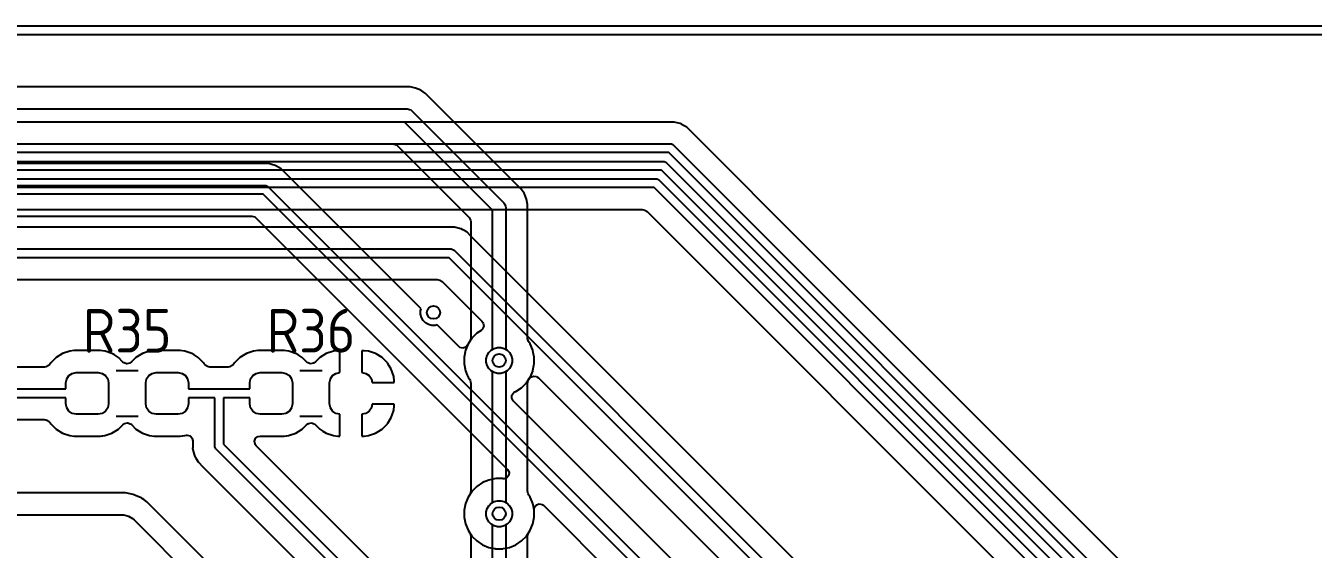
# Model space of a CAD drawing. Header units: millimetres. Extents: x 45 to 545, y -265 to -129.
# Drawn here: x 415.48 to 444.9, y -140.96 to -129 of the extents above; entities that cross this region are included whole.
import ezdxf
from ezdxf.enums import TextEntityAlignment as Align

# ---------------------------------------------------------------- set-up
doc = ezdxf.new("R2010")
doc.units = ezdxf.units.MM
for name, color, linetype, true_color in [('B.Cu', 151, 'CONTINUOUS', 0x6fccdb), ('Edge.Cuts', 111, 'CONTINUOUS', 0x81ffbe), ('F.Cu', 241, 'CONTINUOUS', 0xe27299), ('F.Silkscreen', 254, 'CONTINUOUS', 0xdcc8ff)]:
    doc.layers.add(name, color=color, linetype=linetype, true_color=true_color)
doc.styles.add('KICAD', font='isocp.shx')

msp = doc.modelspace()

# ---------------------------------------------------------------- linework, layer by layer
at = {"layer": 'B.Cu', "linetype": 'CONTINUOUS'}
for p, q in [((48.00348, -129.2005), (458.435437, -129.2005)), ((424.264069, -130.3995), (55.554604, -130.3995)), ((424.264071, -130.3995), (424.264069, -130.3995)), ((424.389738, -130.424497), (424.264071, -130.3995)), ((424.389744, -130.424499), (424.389738, -130.424497)), ((424.508127, -130.473535), (424.389744, -130.424499)), ((424.614669, -130.544723), (424.508127, -130.473535)), ((424.614673, -130.544726), (424.614669, -130.544723)), ((426.805273, -132.735326), (424.614673, -130.544726)), ((55.411854, -130.9), (424.2, -130.9)), ((424.2, -130.9), (424.229264, -130.902882)), ((424.229264, -130.902882), (424.251262, -130.911994)), ((424.137868, -131.2), (55.544528, -131.2)), ((426.15, -133.212132), (424.137868, -131.2)), ((424.251262, -130.911994), (424.283335, -130.925279)), ((424.283335, -130.925279), (424.306066, -130.943934)), ((424.306066, -130.943934), (426.406066, -133.043934)), ((63.421134, -131.7005), (423.879192, -131.7005)), ((423.879192, -131.7005), (423.946231, -131.720185)), ((423.946231, -131.720185), (423.966873, -131.736819)), ((423.966873, -131.736819), (425.613181, -133.383127)), ((420.863331, -132.1495), (63.36272, -132.1495)), ((420.863347, -132.149499), (420.863331, -132.1495)), ((420.870943, -132.149499), (420.863347, -132.149499)), ((421.029057, -132.149499), (420.870943, -132.149499)), ((421.181785, -132.190423), (421.029057, -132.149499)), ((421.208401, -132.20579), (421.181785, -132.190423)), ((421.208402, -132.20579), (421.208401, -132.205789)), ((421.208401, -132.205789), (421.208401, -132.20579)), ((421.318709, -132.269475), (421.208402, -132.20579)), ((421.318717, -132.269481), (421.318709, -132.269475)), ((421.437588, -132.388352), (421.318717, -132.269481)), ((61.45, -132.65), (420.95, -132.65)), ((420.95, -132.65), (420.969509, -132.651921)), ((420.969509, -132.651921), (421.005557, -132.666853)), ((421.005557, -132.666853), (421.020711, -132.679289)), ((421.43759, -132.388355), (421.437588, -132.388352)), ((424.51472, -135.465485), (421.43759, -132.388355)), ((420.908578, -132.85), (61.491422, -132.85)), ((441.879289, -153.820711), (420.908578, -132.85)), ((421.020711, -132.679289), (441.991422, -153.65)), ((426.805279, -132.735334), (426.805273, -132.735326)), ((426.867902, -132.829055), (426.805279, -132.735334)), ((426.867902, -132.829056), (426.867902, -132.829055)), ((426.87646, -132.841864), (426.867902, -132.829056)), ((426.876465, -132.841873), (426.87646, -132.841864)), ((426.925501, -132.960256), (426.876465, -132.841873)), ((426.925501, -132.96026), (426.925501, -132.960256)), ((426.925502, -132.960261), (426.925501, -132.96026)), ((426.9505, -133.085928), (426.925502, -132.960261)), ((426.15, -136.393156), (426.15, -133.212132)), ((426.406066, -133.043934), (426.424721, -133.066664)), ((426.424721, -133.066664), (426.4327, -133.085928)), ((426.4327, -133.085928), (426.447118, -133.120736)), ((426.447118, -133.120736), (426.45, -133.15)), ((426.45, -133.15), (426.45, -136.393156)), ((426.9505, -136.145064), (426.9505, -133.085928)), ((413.853269, -133.3505), (420.649903, -133.3505)), ((420.649903, -133.3505), (420.716942, -133.370185)), ((420.716942, -133.370185), (420.737584, -133.386819)), ((420.737584, -133.386819), (426.491028, -139.140263)), ((425.613181, -133.383127), (425.646666, -133.44445)), ((425.646666, -133.44445), (425.6495, -133.470808)), ((425.6495, -133.470808), (425.6495, -136.145064)), ((424.502567, -135.510842), (424.51472, -135.465485)), ((424.502567, -135.589158), (424.502567, -135.510842)), ((424.522836, -135.664805), (424.502567, -135.589158)), ((424.561994, -135.732628), (424.522836, -135.664805)), ((424.617372, -135.788006), (424.561994, -135.732628)), ((424.685195, -135.827164), (424.617372, -135.788006)), ((424.760842, -135.847433), (424.685195, -135.827164)), ((424.839158, -135.847433), (424.760842, -135.847433)), ((424.884514, -135.835279), (424.839158, -135.847433)), ((425.380139, -136.330904), (424.884514, -135.835279)), ((425.6495, -136.145064), (425.629815, -136.212103)), ((426.95052, -136.147276), (426.9505, -136.145064)), ((426.971396, -136.213953), (426.95052, -136.147276)), ((425.404543, -136.349863), (425.380139, -136.330904)), ((425.472242, -136.367144), (425.404543, -136.349863)), ((425.538537, -136.345082), (425.472242, -136.367144)), ((425.582379, -136.29068), (425.538537, -136.345082)), ((425.590602, -136.270829), (425.582379, -136.29068)), ((425.590608, -136.270817), (425.590602, -136.270829)), ((425.628603, -136.213954), (425.590608, -136.270817)), ((425.629815, -136.212103), (425.628603, -136.213954)), ((426.022836, -136.535195), (426.061994, -136.467372)), ((426.061994, -136.467372), (426.117372, -136.411994)), ((426.117372, -136.411994), (426.15, -136.393156)), ((426.45, -136.393156), (426.482628, -136.411994)), ((426.482628, -136.411994), (426.538006, -136.467372)), ((426.538006, -136.467372), (426.577164, -136.535195)), ((427.009394, -136.270821), (426.971396, -136.213953)), ((427.069737, -136.416503), (427.009394, -136.270821)), ((427.080442, -136.470322), (427.069737, -136.416503)), ((427.100499, -136.571153), (427.080442, -136.470322)), ((426.002567, -136.610842), (426.022836, -136.535195)), ((426.002567, -136.689158), (426.002567, -136.610842)), ((426.022836, -136.764805), (426.002567, -136.689158)), ((426.061994, -136.832628), (426.022836, -136.764805)), ((426.577164, -136.764805), (426.538006, -136.832628)), ((426.577164, -136.535195), (426.597433, -136.610842)), ((426.597433, -136.689158), (426.577164, -136.764805)), ((426.597433, -136.610842), (426.597433, -136.689158)), ((427.070119, -136.88158), (427.095294, -136.755012)), ((427.095294, -136.755012), (427.1005, -136.728842)), ((427.1005, -136.571155), (427.100499, -136.571153)), ((427.1005, -136.571158), (427.1005, -136.571155)), ((427.1005, -136.728842), (427.1005, -136.571158)), ((426.117372, -136.888006), (426.061994, -136.832628)), ((426.185195, -136.927164), (426.117372, -136.888006)), ((426.260842, -136.947433), (426.185195, -136.927164)), ((426.339158, -136.947433), (426.260842, -136.947433)), ((426.414805, -136.927164), (426.339158, -136.947433)), ((426.482628, -136.888006), (426.414805, -136.927164)), ((426.538006, -136.832628), (426.482628, -136.888006)), ((426.921789, -137.160289), (427.009394, -137.029179)), ((427.009394, -137.029179), (427.012854, -137.020827)), ((427.012854, -137.020827), (427.067163, -136.889711)), ((427.067163, -136.889711), (427.069737, -136.883497)), ((427.069737, -136.883497), (427.070119, -136.88158)), ((426.632466, -137.382912), (426.659323, -137.367618)), ((426.659323, -137.367618), (426.679179, -137.359394)), ((426.679179, -137.359394), (426.810289, -137.271789)), ((426.810289, -137.271789), (426.921789, -137.160289)), ((426.58561, -137.508537), (426.590594, -137.438845)), ((426.619095, -137.56986), (426.58561, -137.508537)), ((426.590594, -137.438845), (426.632466, -137.382912)), ((442.162416, -153.113181), (426.619095, -137.56986)), ((426.491028, -139.140263), (426.524513, -139.201586)), ((426.066498, -139.380264), (425.920827, -139.440602)), ((426.06651, -139.380261), (426.066498, -139.380264)), ((426.221155, -139.3495), (426.06651, -139.380261)), ((426.221158, -139.3495), (426.221155, -139.3495)), ((426.378842, -139.3495), (426.221158, -139.3495)), ((426.378851, -139.3495), (426.378842, -139.3495)), ((426.37917, -139.349564), (426.378851, -139.3495)), ((426.380058, -139.349619), (426.37917, -139.349564)), ((426.384907, -139.350097), (426.380058, -139.349619)), ((426.384924, -139.349923), (426.384907, -139.350097)), ((426.412193, -139.351628), (426.384924, -139.349923)), ((426.477657, -139.327211), (426.412193, -139.351628)), ((426.519529, -139.271278), (426.477657, -139.327211)), ((426.524513, -139.201586), (426.519529, -139.271278)), ((425.67821, -139.639711), (425.590609, -139.770814)), ((425.678213, -139.639707), (425.67821, -139.639711)), ((425.789707, -139.528213), (425.678213, -139.639707)), ((425.789711, -139.52821), (425.789707, -139.528213)), ((425.920814, -139.440609), (425.789711, -139.52821)), ((425.920827, -139.440602), (425.920814, -139.440609)), ((425.530261, -139.91651), (425.4995, -140.071153)), ((425.530264, -139.916498), (425.530261, -139.91651)), ((425.590602, -139.770827), (425.530264, -139.916498)), ((425.590609, -139.770814), (425.590602, -139.770827)), ((426.022836, -140.035195), (426.061994, -139.967372)), ((426.061994, -139.967372), (426.117372, -139.911994)), ((426.117372, -139.911994), (426.185195, -139.872836)), ((426.185195, -139.872836), (426.260842, -139.852567)), ((426.260842, -139.852567), (426.339158, -139.852567)), ((426.339158, -139.852567), (426.414805, -139.872836)), ((426.414805, -139.872836), (426.482628, -139.911994)), ((426.482628, -139.911994), (426.538006, -139.967372)), ((426.538006, -139.967372), (426.577164, -140.035195)), ((427.100961, -140.064988), (427.106665, -140.001252)), ((427.106665, -140.001252), (427.149528, -139.946075)), ((427.149528, -139.946075), (427.215417, -139.92283)), ((427.215417, -139.92283), (427.283414, -139.938897)), ((427.283414, -139.938897), (427.309736, -139.958971)), ((427.309736, -139.958971), (430.927844, -143.577079)), ((425.4995, -140.071153), (425.4995, -140.228846)), ((425.4995, -140.228846), (425.530261, -140.383489)), ((426.002567, -140.110842), (426.022836, -140.035195)), ((426.002567, -140.189158), (426.002567, -140.110842)), ((426.022836, -140.264805), (426.002567, -140.189158)), ((426.061994, -140.332628), (426.022836, -140.264805)), ((426.577164, -140.264805), (426.538006, -140.332628)), ((426.577164, -140.035195), (426.597433, -140.110842)), ((426.597433, -140.189158), (426.577164, -140.264805)), ((426.597433, -140.110842), (426.597433, -140.189158)), ((427.069737, -140.383497), (427.1005, -140.228842)), ((427.099903, -140.065093), (427.100961, -140.064988)), ((427.100452, -140.070677), (427.099903, -140.065093)), ((427.100438, -140.070844), (427.100452, -140.070677)), ((427.1005, -140.071155), (427.100438, -140.070844)), ((427.1005, -140.071158), (427.1005, -140.071155)), ((427.1005, -140.228842), (427.1005, -140.071158)), ((425.530261, -140.383489), (425.530264, -140.383501)), ((425.530264, -140.383501), (425.590602, -140.529172)), ((425.590602, -140.529172), (425.590606, -140.529179)), ((425.590606, -140.529179), (425.628602, -140.586044)), ((425.628602, -140.586044), (425.64948, -140.652721)), ((426.117372, -140.388006), (426.061994, -140.332628)), ((426.15, -140.406843), (426.117372, -140.388006)), ((426.15, -142.35), (426.15, -140.406843)), ((426.482628, -140.388006), (426.45, -140.406843)), ((426.45, -140.406843), (426.45, -142.287868)), ((426.538006, -140.332628), (426.482628, -140.388006)), ((426.9505, -140.654935), (426.970185, -140.587896)), ((426.970185, -140.587896), (426.971366, -140.58609)), ((426.971366, -140.58609), (427.009394, -140.529179)), ((427.009394, -140.529179), (427.069737, -140.383497)), ((425.64948, -140.652721), (425.6495, -140.654935)), ((425.6495, -140.654935), (425.6495, -142.41407)), ((426.9505, -142.029192), (426.9505, -140.654935))]:
    msp.add_line(p, q, dxfattribs=at)
at = {"layer": 'B.Cu'}
for centre in [(424.8, -135.55), (426.3, -136.65), (426.3, -140.15)]:
    msp.add_circle(centre, 0.15, dxfattribs=at)
at = {"layer": 'Edge.Cuts', "linetype": 'CONTINUOUS'}
msp.add_line((48, -129), (461.396, -129.000001), dxfattribs=at)
at = {"layer": 'F.Cu', "linetype": 'CONTINUOUS'}
for p, q in [((48.005209, -129.2005), (458.417607, -129.2005)), ((430.127066, -131.1995), (126.805248, -131.1995)), ((430.127129, -131.199499), (430.127066, -131.1995)), ((430.29474, -131.199499), (430.127129, -131.199499)), ((430.294743, -131.199499), (430.29474, -131.199499)), ((430.434949, -131.237067), (430.294743, -131.199499)), ((430.447475, -131.240424), (430.434949, -131.237067)), ((430.447478, -131.240425), (430.447475, -131.240424)), ((430.448076, -131.240771), (430.447478, -131.240425)), ((430.470657, -131.249902), (430.448076, -131.240771)), ((430.484026, -131.261527), (430.470657, -131.249902)), ((430.584381, -131.319466), (430.484026, -131.261527)), ((430.584389, -131.319471), (430.584381, -131.319466)), ((430.584395, -131.319475), (430.584389, -131.319471)), ((430.584402, -131.31948), (430.584395, -131.319475)), ((430.584403, -131.319481), (430.584402, -131.31948)), ((430.584408, -131.319485), (430.584403, -131.319481)), ((430.707594, -131.442671), (430.584408, -131.319485)), ((430.707614, -131.442693), (430.707594, -131.442671)), ((433.467067, -134.202146), (430.707614, -131.442693)), ((126.884314, -131.7), (430.215686, -131.7)), ((430.215686, -131.7), (430.235195, -131.701921)), ((430.235195, -131.701921), (430.271243, -131.716853)), ((430.271243, -131.716853), (430.286397, -131.729289)), ((430.286397, -131.729289), (446.403397, -147.84629)), ((430.174264, -131.9), (126.925735, -131.9)), ((446.291265, -148.017), (430.174264, -131.9)), ((127.05, -132.1), (430.05, -132.1)), ((430.008578, -132.3), (127.091422, -132.3)), ((446.125579, -148.417), (430.008578, -132.3)), ((430.05, -132.1), (430.069509, -132.101921)), ((430.069509, -132.101921), (430.105557, -132.116853)), ((430.105557, -132.116853), (430.120711, -132.129289)), ((430.120711, -132.129289), (446.237711, -148.24629)), ((127.25, -132.5), (429.884314, -132.5)), ((429.884314, -132.5), (429.903823, -132.501921)), ((429.903823, -132.501921), (429.939871, -132.516853)), ((429.939871, -132.516853), (429.955025, -132.529289)), ((429.955025, -132.529289), (446.072025, -148.64629)), ((429.842892, -132.7), (127.291422, -132.7)), ((445.959893, -148.817), (429.842892, -132.7)), ((413.591644, -133.2005), (429.566387, -133.2005)), ((429.566387, -133.2005), (429.601319, -133.205521)), ((429.601319, -133.205521), (429.626563, -133.212934)), ((429.626563, -133.212934), (429.679309, -133.24423)), ((429.679309, -133.24423), (445.544689, -149.10961)), ((425.11138, -133.5995), (413.872596, -133.5995)), ((425.111443, -133.599499), (425.11138, -133.5995)), ((425.279054, -133.599499), (425.111443, -133.599499)), ((425.279057, -133.599499), (425.279054, -133.599499)), ((425.393603, -133.630192), (425.279057, -133.599499)), ((425.431786, -133.640423), (425.393603, -133.630192)), ((425.466842, -133.660663), (425.431786, -133.640423)), ((425.48943, -133.669798), (425.466842, -133.660663)), ((425.502797, -133.681421), (425.48943, -133.669798)), ((425.568712, -133.719477), (425.502797, -133.681421)), ((425.568715, -133.719479), (425.568712, -133.719477)), ((425.568716, -133.71948), (425.568715, -133.719479)), ((425.568717, -133.719481), (425.568716, -133.71948)), ((425.655881, -133.806645), (425.568717, -133.719481)), ((425.691919, -133.842683), (425.655881, -133.806645)), ((425.691928, -133.842693), (425.691919, -133.842683)), ((444.805004, -152.955769), (425.691928, -133.842693)), ((413.556131, -134.1), (425.2, -134.1)), ((425.2, -134.1), (425.219509, -134.101921)), ((425.219509, -134.101921), (425.255557, -134.116853)), ((425.255557, -134.116853), (425.270711, -134.129289)), ((425.270711, -134.129289), (444.641422, -153.5)), ((425.158578, -134.3), (413.556131, -134.3)), ((444.529289, -153.670711), (425.158578, -134.3)), ((434.312773, -135.047852), (433.467067, -134.202146)), ((413.871578, -134.8005), (424.882073, -134.8005)), ((424.882073, -134.8005), (424.917005, -134.805521)), ((424.917005, -134.805521), (424.942249, -134.812934)), ((424.942249, -134.812934), (424.994995, -134.84423)), ((424.994995, -134.84423), (425.90361, -135.752845)), ((445.778157, -146.513236), (434.312773, -135.047852)), ((425.90361, -135.752845), (425.924761, -135.781098)), ((425.946265, -135.861553), (425.921849, -135.927018)), ((425.924761, -135.781098), (425.931413, -135.79328)), ((425.931413, -135.79328), (425.946265, -135.861553)), ((425.678211, -136.139708), (425.590613, -136.270807)), ((425.678212, -136.139707), (425.678211, -136.139708)), ((425.678217, -136.139701), (425.678212, -136.139707)), ((425.789701, -136.028217), (425.678217, -136.139701)), ((425.884874, -135.964624), (425.789701, -136.028217)), ((425.915244, -135.935839), (425.884874, -135.964624)), ((425.921843, -135.927025), (425.915244, -135.935839)), ((425.921849, -135.927018), (425.921843, -135.927025)), ((416.323477, -136.489094), (416.176651, -136.579658)), ((416.48725, -136.434824), (416.323477, -136.489094)), ((416.58828, -136.424504), (416.48725, -136.434824)), ((416.58829, -136.424503), (416.58828, -136.424504)), ((416.588312, -136.424501), (416.58829, -136.424503)), ((416.58833, -136.4245), (416.588312, -136.424501)), ((417.186678, -136.4245), (416.58833, -136.4245)), ((417.186687, -136.4245), (417.186678, -136.4245)), ((417.287748, -136.434824), (417.186687, -136.4245)), ((417.293401, -136.436466), (417.287748, -136.434824)), ((417.296221, -136.437632), (417.293401, -136.436466)), ((417.449542, -136.488438), (417.296221, -136.437632)), ((417.449544, -136.48843), (417.449542, -136.488438)), ((417.449566, -136.488446), (417.449544, -136.48843)), ((417.450615, -136.488793), (417.449566, -136.488446)), ((417.451514, -136.489091), (417.450615, -136.488793)), ((417.451516, -136.489092), (417.451514, -136.489091)), ((417.451518, -136.489093), (417.451516, -136.489092)), ((417.507129, -136.523395), (417.451518, -136.489093)), ((418.148477, -136.489094), (418.001648, -136.57966)), ((418.31225, -136.434824), (418.148477, -136.489094)), ((418.41328, -136.424504), (418.31225, -136.434824)), ((418.41329, -136.424503), (418.41328, -136.424504)), ((418.413312, -136.424501), (418.41329, -136.424503)), ((418.41333, -136.4245), (418.413312, -136.424501)), ((419.011678, -136.4245), (418.41333, -136.4245)), ((419.011687, -136.4245), (419.011678, -136.4245)), ((419.112748, -136.434824), (419.011687, -136.4245)), ((419.118401, -136.436466), (419.112748, -136.434824)), ((419.121221, -136.437632), (419.118401, -136.436466)), ((419.274542, -136.488438), (419.121221, -136.437632)), ((419.274544, -136.48843), (419.274542, -136.488438)), ((419.274566, -136.488446), (419.274544, -136.48843)), ((419.275615, -136.488793), (419.274566, -136.488446)), ((419.276514, -136.489091), (419.275615, -136.488793)), ((419.276516, -136.489092), (419.276514, -136.489091)), ((419.276518, -136.489093), (419.276516, -136.489092)), ((419.332129, -136.523395), (419.276518, -136.489093)), ((420.523477, -136.489094), (420.376651, -136.579658)), ((420.68725, -136.434824), (420.523477, -136.489094)), ((420.78828, -136.424504), (420.68725, -136.434824)), ((420.78829, -136.424503), (420.78828, -136.424504)), ((420.788312, -136.424501), (420.78829, -136.424503)), ((420.78833, -136.4245), (420.788312, -136.424501)), ((421.386678, -136.4245), (420.78833, -136.4245)), ((421.386687, -136.4245), (421.386678, -136.4245)), ((421.487748, -136.434824), (421.386687, -136.4245)), ((421.493401, -136.436466), (421.487748, -136.434824)), ((421.496221, -136.437632), (421.493401, -136.436466)), ((421.649542, -136.488438), (421.496221, -136.437632)), ((421.649544, -136.48843), (421.649542, -136.488438)), ((421.649566, -136.488446), (421.649544, -136.48843)), ((421.650615, -136.488793), (421.649566, -136.488446)), ((421.651514, -136.489091), (421.650615, -136.488793)), ((421.651516, -136.489092), (421.651514, -136.489091)), ((421.651518, -136.489093), (421.651516, -136.489092)), ((421.707129, -136.523395), (421.651518, -136.489093)), ((422.348686, -136.489552), (422.201968, -136.580049)), ((422.348689, -136.48955), (422.348686, -136.489552)), ((422.348701, -136.489545), (422.348689, -136.48955)), ((422.512345, -136.435319), (422.348701, -136.489545)), ((422.613319, -136.425003), (422.512345, -136.435319)), ((422.613353, -136.425), (422.613319, -136.425003)), ((422.613381, -136.424999), (422.613353, -136.425)), ((422.662498, -136.424998), (422.613381, -136.424999)), ((422.662499, -136.424998), (422.662498, -136.424998)), ((422.6625, -136.424999), (422.662499, -136.424998)), ((422.6625, -136.925), (422.6625, -136.424999)), ((423.211654, -136.425), (423.1625, -136.425)), ((423.1625, -136.425), (423.1625, -136.925)), ((423.211659, -136.425), (423.211654, -136.425)), ((423.31265, -136.435318), (423.211659, -136.425)), ((423.476295, -136.489543), (423.31265, -136.435318)), ((423.476309, -136.48955), (423.476295, -136.489543)), ((423.476311, -136.489551), (423.476309, -136.48955)), ((423.493165, -136.499947), (423.476311, -136.489551)), ((425.530257, -136.416527), (425.4995, -136.57115)), ((425.530264, -136.416496), (425.530257, -136.416527)), ((425.590598, -136.270833), (425.530264, -136.416496)), ((425.590603, -136.270824), (425.590598, -136.270833)), ((425.590613, -136.270807), (425.590603, -136.270824)), ((426.022836, -136.535195), (426.061994, -136.467372)), ((426.061994, -136.467372), (426.117372, -136.411994)), ((426.117372, -136.411994), (426.185195, -136.372836)), ((426.185195, -136.372836), (426.260842, -136.352567)), ((426.260842, -136.352567), (426.339158, -136.352567)), ((426.339158, -136.352567), (426.414805, -136.372836)), ((426.414805, -136.372836), (426.482628, -136.411994)), ((426.482628, -136.411994), (426.538006, -136.467372)), ((426.538006, -136.467372), (426.577164, -136.535195)), ((416.002678, -136.765745), (415.947235, -136.794469)), ((416.017383, -136.752518), (416.002678, -136.765745)), ((416.039995, -136.725424), (416.017383, -136.752518)), ((416.054659, -136.701649), (416.039995, -136.725424)), ((416.176651, -136.579658), (416.054659, -136.701649)), ((417.59835, -136.57966), (417.507129, -136.523395)), ((417.598351, -136.579661), (417.59835, -136.57966)), ((417.598352, -136.579662), (417.598351, -136.579661)), ((417.702893, -136.684203), (417.598352, -136.579662)), ((417.723529, -136.700833), (417.702893, -136.684203)), ((417.730044, -136.70502), (417.723529, -136.700833)), ((417.788245, -136.724388), (417.730044, -136.70502)), ((417.790051, -136.724517), (417.788245, -136.724388)), ((417.858309, -136.709666), (417.790051, -136.724517)), ((417.872027, -136.702176), (417.858309, -136.709666)), ((417.900285, -136.681023), (417.872027, -136.702176)), ((418.001645, -136.579662), (417.900285, -136.681023)), ((418.001648, -136.57966), (418.001645, -136.579662)), ((419.42335, -136.57966), (419.332129, -136.523395)), ((419.423351, -136.579661), (419.42335, -136.57966)), ((419.54534, -136.70165), (419.423351, -136.579661)), ((419.561264, -136.727467), (419.54534, -136.70165)), ((419.562058, -136.728755), (419.561264, -136.727467)), ((419.579108, -136.750524), (419.562058, -136.728755)), ((419.585261, -136.756792), (419.579108, -136.750524)), ((419.638811, -136.788902), (419.585261, -136.756792)), ((419.657792, -136.794476), (419.638811, -136.788902)), ((420.202678, -136.765745), (420.147235, -136.794469)), ((420.217383, -136.752518), (420.202678, -136.765745)), ((420.239995, -136.725424), (420.217383, -136.752518)), ((420.254659, -136.701649), (420.239995, -136.725424)), ((420.376651, -136.579658), (420.254659, -136.701649)), ((421.79835, -136.57966), (421.707129, -136.523395)), ((421.798351, -136.579661), (421.79835, -136.57966)), ((421.798352, -136.579662), (421.798351, -136.579661)), ((421.903246, -136.684556), (421.798352, -136.579662)), ((421.923882, -136.701186), (421.903246, -136.684556)), ((421.930397, -136.705373), (421.923882, -136.701186)), ((421.988598, -136.724741), (421.930397, -136.705373)), ((421.990404, -136.72487), (421.988598, -136.724741)), ((422.058661, -136.71002), (421.990404, -136.72487)), ((422.072383, -136.702528), (422.058661, -136.71002)), ((422.100642, -136.681375), (422.072383, -136.702528)), ((422.201968, -136.580049), (422.100642, -136.681375)), ((423.623018, -136.580041), (423.493165, -136.499947)), ((423.623028, -136.580048), (423.623018, -136.580041)), ((423.623034, -136.580052), (423.623028, -136.580048)), ((423.623038, -136.580055), (423.623034, -136.580052)), ((423.62304, -136.580057), (423.623038, -136.580055)), ((423.623043, -136.580059), (423.62304, -136.580057)), ((423.744939, -136.701955), (423.623043, -136.580059)), ((423.744941, -136.701958), (423.744939, -136.701955)), ((423.744944, -136.701961), (423.744941, -136.701958)), ((423.744947, -136.701965), (423.744944, -136.701961)), ((423.744952, -136.701973), (423.744947, -136.701965)), ((423.744957, -136.70198), (423.744952, -136.701973)), ((423.787707, -136.771289), (423.744957, -136.70198)), ((423.835448, -136.848688), (423.787707, -136.771289)), ((425.4995, -136.728848), (425.499499, -136.728848)), ((425.499499, -136.728848), (425.53026, -136.883486)), ((425.4995, -136.57115), (425.4995, -136.571153)), ((425.4995, -136.571153), (425.4995, -136.728846)), ((425.4995, -136.728846), (425.4995, -136.728848)), ((426.002567, -136.610842), (426.022836, -136.535195)), ((426.002567, -136.689158), (426.002567, -136.610842)), ((426.022836, -136.764805), (426.002567, -136.689158)), ((426.061994, -136.832628), (426.022836, -136.764805)), ((426.577164, -136.764805), (426.538006, -136.832628)), ((426.577164, -136.535195), (426.597433, -136.610842)), ((426.597433, -136.689158), (426.577164, -136.764805)), ((426.597433, -136.610842), (426.597433, -136.689158)), ((415.911186, -136.7995), (414.472596, -136.7995)), ((415.938669, -136.796416), (415.911186, -136.7995)), ((415.947235, -136.794469), (415.938669, -136.796416)), ((416.4, -137.1625), (416.418079, -137.071613)), ((416.418079, -137.071613), (416.469562, -136.994562)), ((416.469562, -136.994562), (416.546613, -136.943079)), ((416.546613, -136.943079), (416.6375, -136.925)), ((416.6375, -136.925), (417.1375, -136.925)), ((417.1375, -136.925), (417.228387, -136.943079)), ((417.228387, -136.943079), (417.305438, -136.994562)), ((417.305438, -136.994562), (417.356921, -137.071613)), ((417.356921, -137.071613), (417.375, -137.1625)), ((418.225, -137.1625), (418.243079, -137.071613)), ((418.243079, -137.071613), (418.294562, -136.994562)), ((418.294562, -136.994562), (418.371613, -136.943079)), ((418.371613, -136.943079), (418.4625, -136.925)), ((418.4625, -136.925), (418.9625, -136.925)), ((418.9625, -136.925), (419.053387, -136.943079)), ((419.053387, -136.943079), (419.130438, -136.994562)), ((419.130438, -136.994562), (419.181921, -137.071613)), ((419.181921, -137.071613), (419.2, -137.1625)), ((419.692731, -136.7995), (419.657792, -136.794476)), ((420.111186, -136.7995), (419.692731, -136.7995)), ((420.138669, -136.796416), (420.111186, -136.7995)), ((420.147235, -136.794469), (420.138669, -136.796416)), ((420.6, -137.1625), (420.618079, -137.071613)), ((420.618079, -137.071613), (420.669562, -136.994562)), ((420.669562, -136.994562), (420.746613, -136.943079)), ((420.746613, -136.943079), (420.8375, -136.925)), ((420.8375, -136.925), (421.3375, -136.925)), ((421.3375, -136.925), (421.428387, -136.943079)), ((421.428387, -136.943079), (421.505438, -136.994562)), ((421.505438, -136.994562), (421.556921, -137.071613)), ((421.556921, -137.071613), (421.575, -137.1625)), ((422.425, -137.1625), (422.443079, -137.071613)), ((422.443079, -137.071613), (422.494562, -136.994562)), ((422.494562, -136.994562), (422.571613, -136.943079)), ((422.571613, -136.943079), (422.6625, -136.925)), ((423.1625, -136.925), (423.253387, -136.943079)), ((423.253387, -136.943079), (423.330438, -136.994562)), ((423.330438, -136.994562), (423.381921, -137.071613)), ((423.381921, -137.071613), (423.397514, -137.15)), ((423.835453, -136.848699), (423.835448, -136.848688)), ((423.88968, -137.012347), (423.835453, -136.848699)), ((423.899998, -137.113345), (423.88968, -137.012347)), ((425.53026, -136.883486), (425.530262, -136.883494)), ((425.530262, -136.883494), (425.530264, -136.883501)), ((425.530264, -136.883501), (425.572056, -136.984397)), ((425.572056, -136.984397), (425.590603, -137.029175)), ((425.590603, -137.029175), (425.601002, -137.044738)), ((425.601002, -137.044738), (425.616984, -137.068657)), ((425.616984, -137.068657), (425.618696, -137.071218)), ((425.618696, -137.071218), (425.633928, -137.103056)), ((426.117372, -136.888006), (426.061994, -136.832628)), ((426.15, -136.906843), (426.117372, -136.888006)), ((426.15, -139.893156), (426.15, -136.906843)), ((426.482628, -136.888006), (426.45, -136.906843)), ((426.45, -136.906843), (426.45, -139.893156)), ((426.538006, -136.832628), (426.482628, -136.888006)), ((426.964864, -137.106014), (426.980741, -137.072059)), ((426.980741, -137.072059), (426.98387, -137.067375)), ((426.98387, -137.067375), (427.007444, -137.041137)), ((427.007444, -137.041137), (427.018091, -137.032239)), ((427.018091, -137.032239), (427.082154, -137.004353)), ((427.082154, -137.004353), (427.151122, -137.015528)), ((427.151122, -137.015528), (427.161055, -137.02028)), ((427.161055, -137.02028), (427.195222, -137.044457)), ((427.195222, -137.044457), (443.325976, -153.175211)), ((414.156131, -137.3), (416.4, -137.3)), ((416.4, -137.3), (416.4, -137.1625)), ((417.375, -137.1625), (417.375, -137.6375)), ((418.225, -137.6375), (418.225, -137.1625)), ((419.2, -137.1625), (419.2, -137.3)), ((419.2, -137.3), (419.9, -137.3)), ((419.9, -137.3), (420.6, -137.3)), ((420.6, -137.3), (420.6, -137.1625)), ((421.575, -137.1625), (421.575, -137.6375)), ((422.425, -137.6375), (422.425, -137.1625)), ((423.397514, -137.15), (423.899999, -137.15)), ((423.899999, -137.11336), (423.899998, -137.113345)), ((423.899999, -137.15), (423.899999, -137.11336)), ((425.633928, -137.103056), (425.643834, -137.134692)), ((425.643834, -137.134692), (425.6495, -137.171745)), ((425.6495, -137.171745), (425.6495, -139.627234)), ((426.9505, -137.172763), (426.955522, -137.13783)), ((426.9505, -139.628252), (426.9505, -137.172763)), ((426.955522, -137.13783), (426.964864, -137.106014)), ((416.4, -137.5), (414.156131, -137.5)), ((416.4, -137.6375), (416.4, -137.5)), ((416.418079, -137.728387), (416.4, -137.6375)), ((417.375, -137.6375), (417.356921, -137.728387)), ((418.243079, -137.728387), (418.225, -137.6375)), ((419.2, -137.6375), (419.181921, -137.728387)), ((419.8, -137.5), (419.2, -137.5)), ((419.2, -137.5), (419.2, -137.6375)), ((419.8, -138.6), (419.8, -137.5)), ((420.6, -137.5), (420, -137.5)), ((420, -137.5), (420, -138.558578)), ((420.6, -137.6375), (420.6, -137.5)), ((420.618079, -137.728387), (420.6, -137.6375)), ((421.575, -137.6375), (421.556921, -137.728387)), ((422.443079, -137.728387), (422.425, -137.6375)), ((423.397514, -137.65), (423.381921, -137.728387)), ((423.9, -137.65), (423.397514, -137.65)), ((423.9, -137.686641), (423.9, -137.65)), ((416.469562, -137.805438), (416.418079, -137.728387)), ((416.546613, -137.856921), (416.469562, -137.805438)), ((416.6375, -137.875), (416.546613, -137.856921)), ((417.1375, -137.875), (416.6375, -137.875)), ((417.228387, -137.856921), (417.1375, -137.875)), ((417.305438, -137.805438), (417.228387, -137.856921)), ((417.356921, -137.728387), (417.305438, -137.805438)), ((418.294562, -137.805438), (418.243079, -137.728387)), ((418.371613, -137.856921), (418.294562, -137.805438)), ((418.4625, -137.875), (418.371613, -137.856921)), ((418.9625, -137.875), (418.4625, -137.875)), ((419.053387, -137.856921), (418.9625, -137.875)), ((419.130438, -137.805438), (419.053387, -137.856921)), ((419.181921, -137.728387), (419.130438, -137.805438)), ((420.669562, -137.805438), (420.618079, -137.728387)), ((420.746613, -137.856921), (420.669562, -137.805438)), ((420.8375, -137.875), (420.746613, -137.856921)), ((421.3375, -137.875), (420.8375, -137.875)), ((421.428387, -137.856921), (421.3375, -137.875)), ((421.505438, -137.805438), (421.428387, -137.856921)), ((421.556921, -137.728387), (421.505438, -137.805438)), ((422.494562, -137.805438), (422.443079, -137.728387)), ((422.571613, -137.856921), (422.494562, -137.805438)), ((422.6625, -137.875), (422.571613, -137.856921)), ((422.6625, -138.374998), (422.6625, -137.875)), ((423.253387, -137.856921), (423.1625, -137.875)), ((423.1625, -137.875), (423.1625, -138.374999)), ((423.330438, -137.805438), (423.253387, -137.856921)), ((423.381921, -137.728387), (423.330438, -137.805438)), ((423.75471, -138.082206), (423.835448, -137.951311)), ((423.835448, -137.951311), (423.835453, -137.9513)), ((423.835453, -137.9513), (423.835819, -137.950197)), ((423.835819, -137.950197), (423.875984, -137.828983)), ((423.875984, -137.828983), (423.88968, -137.787652)), ((423.88968, -137.787652), (423.899999, -137.686654)), ((423.899999, -137.686654), (423.9, -137.686641)), ((414.471578, -138.0005), (415.907269, -138.0005)), ((415.907269, -138.0005), (415.942204, -138.005523)), ((415.942204, -138.005523), (415.961184, -138.011096)), ((415.961184, -138.011096), (416.014738, -138.043207)), ((416.014738, -138.043207), (416.020892, -138.049476)), ((416.020892, -138.049476), (416.037942, -138.071246)), ((416.037942, -138.071246), (416.052362, -138.094626)), ((416.052362, -138.094626), (416.054467, -138.098038)), ((416.054467, -138.098038), (416.05466, -138.09835)), ((416.05466, -138.09835), (416.17665, -138.22034)), ((416.17665, -138.22034), (416.323484, -138.310908)), ((417.451516, -138.310908), (417.59835, -138.22034)), ((417.59835, -138.22034), (417.699717, -138.118972)), ((417.699717, -138.118972), (417.727964, -138.097827)), ((417.727964, -138.097827), (417.741688, -138.090333)), ((417.741688, -138.090333), (417.809946, -138.075482)), ((417.809946, -138.075482), (417.811756, -138.075611)), ((417.811756, -138.075611), (417.869953, -138.094977)), ((417.869953, -138.094977), (417.876471, -138.099166)), ((417.876471, -138.099166), (417.897106, -138.115796)), ((417.897106, -138.115796), (418.00165, -138.22034)), ((418.00165, -138.22034), (418.148484, -138.310908)), ((421.651516, -138.310908), (421.79835, -138.22034)), ((421.79835, -138.22034), (421.900067, -138.118621)), ((421.900067, -138.118621), (421.928321, -138.09747)), ((421.928321, -138.09747), (421.942041, -138.089978)), ((421.942041, -138.089978), (422.010298, -138.075128)), ((422.010298, -138.075128), (422.012108, -138.075257)), ((422.012108, -138.075257), (422.070308, -138.094625)), ((422.070308, -138.094625), (422.076821, -138.098811)), ((422.076821, -138.098811), (422.097456, -138.115439)), ((422.097456, -138.115439), (422.201961, -138.219944)), ((422.201961, -138.219944), (422.201965, -138.219947)), ((422.201965, -138.219947), (422.201971, -138.21995)), ((422.201971, -138.21995), (422.20198, -138.219957)), ((422.20198, -138.219957), (422.274431, -138.264645)), ((423.476311, -138.310448), (423.623034, -138.219947)), ((423.623034, -138.219947), (423.623038, -138.219944)), ((423.623038, -138.219944), (423.744944, -138.098038)), ((423.744944, -138.098038), (423.744947, -138.098034)), ((423.744947, -138.098034), (423.749697, -138.090334)), ((423.749697, -138.090334), (423.75471, -138.082206)), ((416.323484, -138.310908), (416.487247, -138.365174)), ((416.487247, -138.365174), (416.588323, -138.3755)), ((416.588323, -138.3755), (417.186676, -138.375499)), ((417.186676, -138.375499), (417.186726, -138.375499)), ((417.186726, -138.375499), (417.186893, -138.375489)), ((417.186893, -138.375489), (417.188, -138.375363)), ((417.188, -138.375363), (417.232342, -138.370833)), ((417.232342, -138.370833), (417.242031, -138.369844)), ((417.242031, -138.369843), (417.287753, -138.365174)), ((417.242031, -138.369844), (417.242031, -138.369843)), ((417.287753, -138.365174), (417.451516, -138.310908)), ((418.148484, -138.310908), (418.312247, -138.365174)), ((418.312247, -138.365174), (418.413323, -138.3755)), ((418.413323, -138.3755), (419.011676, -138.375499)), ((419.011676, -138.375499), (419.011811, -138.375499)), ((419.011811, -138.375499), (419.013002, -138.375363)), ((419.013002, -138.375363), (419.057342, -138.370833)), ((419.057342, -138.370833), (419.067031, -138.369844)), ((419.067031, -138.369843), (419.112753, -138.365174)), ((419.067031, -138.369844), (419.067031, -138.369843)), ((419.112753, -138.365174), (419.119565, -138.362916)), ((419.119565, -138.362916), (419.154308, -138.356693)), ((419.154308, -138.356693), (419.168187, -138.356216)), ((419.168187, -138.356216), (419.235862, -138.373585)), ((419.235862, -138.373585), (419.283399, -138.424776)), ((419.283399, -138.424776), (419.286452, -138.430894)), ((419.286452, -138.430894), (419.2995, -138.486261)), ((419.2995, -138.51159), (419.299499, -138.511664)), ((419.299499, -138.511664), (419.299499, -138.636959)), ((419.2995, -138.486261), (419.2995, -138.51159)), ((420.707598, -138.493337), (420.732012, -138.427872)), ((420.722451, -138.561607), (420.707598, -138.493337)), ((420.732012, -138.427872), (420.787942, -138.386)), ((420.787942, -138.386), (420.791821, -138.384553)), ((420.791821, -138.384553), (420.795157, -138.38331)), ((420.795157, -138.38331), (420.838471, -138.375499)), ((420.838471, -138.375499), (421.386727, -138.375499)), ((421.386727, -138.375499), (421.386893, -138.375489)), ((421.386893, -138.375489), (421.388, -138.375363)), ((421.388, -138.375363), (421.432342, -138.370833)), ((421.432342, -138.370833), (421.442031, -138.369844)), ((421.442031, -138.369843), (421.487753, -138.365174)), ((421.442031, -138.369844), (421.442031, -138.369843)), ((421.487753, -138.365174), (421.651516, -138.310908)), ((422.274431, -138.264645), (422.348688, -138.310448)), ((422.348688, -138.310448), (422.348699, -138.310453)), ((422.348699, -138.310453), (422.512347, -138.36468)), ((422.512347, -138.36468), (422.613351, -138.374999)), ((422.613351, -138.374999), (422.662499, -138.374998)), ((422.662499, -138.374998), (422.6625, -138.374998)), ((423.1625, -138.374999), (423.211628, -138.374999)), ((423.211628, -138.374999), (423.21164, -138.374999)), ((423.21164, -138.374999), (423.211654, -138.374998)), ((423.211654, -138.374998), (423.312652, -138.36468)), ((423.312652, -138.36468), (423.4763, -138.310453)), ((423.4763, -138.310453), (423.476311, -138.310448)), ((419.294364, -138.654445), (419.294329, -138.659764)), ((419.294329, -138.659764), (419.331334, -138.797868)), ((419.299499, -138.636959), (419.294364, -138.654445)), ((419.331334, -138.797868), (419.337488, -138.820833)), ((419.337488, -138.820833), (419.340423, -138.831785)), ((419.340423, -138.831785), (419.367519, -138.878716)), ((419.801921, -138.619509), (419.8, -138.6)), ((419.816853, -138.655557), (419.801921, -138.619509)), ((419.829289, -138.670711), (419.816853, -138.655557)), ((435.229289, -154.070711), (419.829289, -138.670711)), ((420, -138.558578), (435.341422, -153.9)), ((420.727873, -138.571537), (420.722451, -138.561607)), ((420.749022, -138.599787), (420.727873, -138.571537)), ((435.505004, -153.355769), (420.749022, -138.599787)), ((419.367519, -138.878716), (419.418853, -138.96763)), ((419.418853, -138.96763), (419.419479, -138.968714)), ((419.419479, -138.968714), (419.419481, -138.968717)), ((419.419481, -138.968717), (419.419485, -138.968722)), ((419.419485, -138.968722), (419.540314, -139.089551)), ((419.540314, -139.089551), (419.540359, -139.089594)), ((419.540359, -139.089594), (434.525976, -154.075211)), ((417.763691, -139.6745), (409.613691, -139.6745)), ((417.763692, -139.6745), (417.763691, -139.6745)), ((417.763696, -139.6745), (417.763692, -139.6745)), ((417.763699, -139.6745), (417.763696, -139.6745)), ((417.937632, -139.709097), (417.763699, -139.6745)), ((417.937666, -139.709105), (417.937632, -139.709097)), ((417.937668, -139.709106), (417.937666, -139.709105)), ((418.008321, -139.738371), (417.937668, -139.709106)), ((425.619262, -139.727931), (425.590612, -139.770809)), ((425.635135, -139.693981), (425.619262, -139.727931)), ((425.644476, -139.662173), (425.635135, -139.693981)), ((425.6495, -139.627234), (425.644476, -139.662173)), ((426.956163, -139.665299), (426.9505, -139.628252)), ((426.966069, -139.696939), (426.956163, -139.665299)), ((426.981303, -139.72878), (426.966069, -139.696939)), ((427.009769, -139.771381), (426.981303, -139.72878)), ((418.008324, -139.738372), (418.008321, -139.738371)), ((418.101538, -139.776981), (418.008324, -139.738372)), ((418.122835, -139.791211), (418.101538, -139.776981)), ((418.126415, -139.793603), (418.122835, -139.79121)), ((418.122835, -139.79121), (418.122835, -139.791211)), ((418.128949, -139.795297), (418.126415, -139.793603)), ((418.143547, -139.805051), (418.128949, -139.795297)), ((418.179885, -139.829331), (418.143547, -139.805051)), ((418.249038, -139.875537), (418.179885, -139.829331)), ((418.249039, -139.875538), (418.249038, -139.875537)), ((429.036488, -150.662989), (418.249039, -139.875538)), ((425.530261, -139.91651), (425.4995, -140.07115)), ((425.530264, -139.916496), (425.530261, -139.91651)), ((425.590597, -139.770836), (425.530264, -139.916496)), ((425.590612, -139.770809), (425.590597, -139.770836)), ((426.022836, -140.035195), (426.061994, -139.967372)), ((426.061994, -139.967372), (426.117372, -139.911994)), ((426.117372, -139.911994), (426.15, -139.893156)), ((426.45, -139.893156), (426.482628, -139.911994)), ((426.482628, -139.911994), (426.538006, -139.967372)), ((426.538006, -139.967372), (426.577164, -140.035195)), ((427.011071, -139.774871), (427.009769, -139.771381)), ((427.052769, -139.875538), (427.011071, -139.774871)), ((427.052769, -139.875539), (427.052769, -139.875538)), ((427.069736, -139.916501), (427.052769, -139.875539)), ((427.069739, -139.91651), (427.069736, -139.916501)), ((427.084167, -139.989046), (427.069739, -139.91651)), ((427.100064, -140.068966), (427.084167, -139.989046)), ((409.525, -140.175), (417.675, -140.175)), ((417.675, -140.175), (417.72721, -140.178422)), ((417.72721, -140.178422), (417.828074, -140.205448)), ((417.828074, -140.205448), (417.918505, -140.257659)), ((417.918505, -140.257659), (417.957843, -140.292157)), ((417.957843, -140.292157), (432.465685, -154.8)), ((425.4995, -140.228848), (425.499499, -140.228848)), ((425.499499, -140.228848), (425.530257, -140.383471)), ((425.4995, -140.07115), (425.4995, -140.071153)), ((425.4995, -140.071153), (425.4995, -140.228846)), ((425.4995, -140.228846), (425.4995, -140.228848)), ((426.002567, -140.110842), (426.022836, -140.035195)), ((426.002567, -140.189158), (426.002567, -140.110842)), ((426.022836, -140.264805), (426.002567, -140.189158)), ((426.061994, -140.332628), (426.022836, -140.264805)), ((426.577164, -140.264805), (426.538006, -140.332628)), ((426.577164, -140.035195), (426.597433, -140.110842)), ((426.597433, -140.189158), (426.577164, -140.264805)), ((426.597433, -140.110842), (426.597433, -140.189158)), ((427.069737, -140.383497), (427.1005, -140.228842)), ((427.1005, -140.070971), (427.100064, -140.068966)), ((427.1005, -140.071155), (427.1005, -140.070971)), ((427.1005, -140.071158), (427.1005, -140.071155)), ((427.1005, -140.228842), (427.1005, -140.071158)), ((425.530257, -140.383471), (425.530264, -140.383502)), ((425.530264, -140.383502), (425.590598, -140.529165)), ((425.590598, -140.529165), (425.590603, -140.529174)), ((425.590603, -140.529174), (425.590613, -140.529191)), ((425.590613, -140.529191), (425.678211, -140.66029)), ((426.117372, -140.388006), (426.061994, -140.332628)), ((426.185195, -140.427164), (426.117372, -140.388006)), ((426.260842, -140.447433), (426.185195, -140.427164)), ((426.339158, -140.447433), (426.260842, -140.447433)), ((426.414805, -140.427164), (426.339158, -140.447433)), ((426.482628, -140.388006), (426.414805, -140.427164)), ((426.538006, -140.332628), (426.482628, -140.388006)), ((426.921789, -140.660289), (427.009394, -140.529179)), ((427.009394, -140.529179), (427.069737, -140.383497)), ((425.678211, -140.66029), (425.678212, -140.660291)), ((425.678212, -140.660291), (425.678217, -140.660297)), ((425.678217, -140.660297), (425.789701, -140.771781)), ((425.789701, -140.771781), (425.789707, -140.771786)), ((425.789707, -140.771786), (425.789711, -140.771789)), ((425.789711, -140.771789), (425.920814, -140.85939)), ((425.920814, -140.85939), (425.920827, -140.859397)), ((425.920827, -140.859397), (426.066498, -140.919735)), ((426.533497, -140.919737), (426.679179, -140.859394)), ((426.679179, -140.859394), (426.810289, -140.771789)), ((426.810289, -140.771789), (426.921789, -140.660289)), ((426.066498, -140.919735), (426.066503, -140.919737)), ((426.066503, -140.919737), (426.187053, -140.943716)), ((426.187053, -140.943716), (426.213524, -140.948981)), ((426.213524, -140.948981), (426.21625, -140.949704)), ((426.21625, -140.949704), (426.221155, -140.9505)), ((426.221155, -140.9505), (426.378844, -140.9505)), ((426.378844, -140.9505), (426.382964, -140.9505)), ((426.382964, -140.9505), (426.390814, -140.948118)), ((426.390814, -140.948118), (426.533497, -140.919737))]:
    msp.add_line(p, q, dxfattribs=at)
at = {"layer": 'F.Cu'}
for centre in [(424.8, -135.55), (426.3, -136.65), (426.3, -140.15)]:
    msp.add_circle(centre, 0.15, dxfattribs=at)
at = {"layer": 'F.Silkscreen', "linetype": 'CONTINUOUS'}
for p, q in [((417.545276, -136.8775), (418.054724, -136.8775)), ((421.745276, -136.8775), (422.254724, -136.8775)), ((417.545276, -137.9225), (418.054724, -137.9225)), ((421.745276, -137.9225), (422.254724, -137.9225))]:
    msp.add_line(p, q, dxfattribs=at)

# ---------------------------------------------------------------- texts
at = {"layer": 'F.Silkscreen', "style": 'KICAD'}
for s, p in [('R35', (417.8, -135.97)), ('R36', (422, -135.97))]:
    msp.add_text(s, height=1, dxfattribs=at).set_placement(p, align=Align.MIDDLE_CENTER)

doc.saveas('drawing.dxf')
